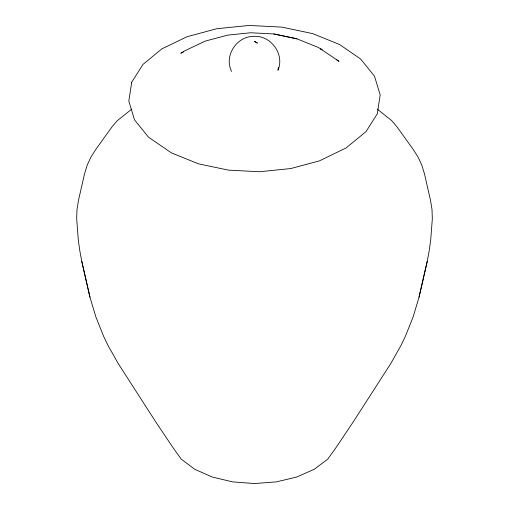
<?xml version="1.0" encoding="UTF-8"?>
<svg xmlns="http://www.w3.org/2000/svg" width="509" height="509" viewBox="0 0 509 509"><rect width="100%" height="100%" fill="white"/><g stroke="black" fill="none" stroke-linecap="round" stroke-linejoin="round"><path stroke-width="0.76" d="M278.398 67.385L277.959 70.267C284.862 54.355 271.023 35.286 253.87 36.343C236.723 36.101 223.712 55.888 231.576 71.413M131.786 109.091L117.433 120.518L112.165 126.633L95.749 149.519L90.901 157.122L87.141 165.285L84.513 173.913L78.52 200.209L76.993 209.428L76.681 218.857L78.303 240.083L79.805 250.714L81.758 261.289L89.978 297.256L95.947 317.126L103.626 336.322L108.105 345.636L118.311 363.693L155.767 421.916L172.799 447.354L181.249 459.131L194.692 469.247L212.208 477.009L232.607 481.883L254.5 483.55L276.393 481.883L296.792 477.009L314.308 469.247L327.751 459.131L336.201 447.354L353.233 421.916L390.689 363.693L400.895 345.636L405.374 336.322L413.054 317.126L419.022 297.256L427.242 261.289L429.195 250.714L430.697 240.083L432.319 218.857L432.007 209.428L430.48 200.209L424.487 173.913L421.859 165.285L418.099 157.122L413.251 149.519L396.835 126.633L391.567 120.518L377.214 109.091M419.022 297.256L427.242 261.289M183.654 51.861L180.79 53.241L184.665 50.887L205.178 41.114L227.841 35.089L250.702 32.773L273.823 33.95L297.021 38.849L318.609 47.579L338.937 61.315L336.786 59.833M297.021 38.849L273.823 33.95M320.74 49.176L322.165 49.755L320.441 48.565M81.758 261.289L89.978 297.256M131.71 82.229L128.815 101.113L134.491 119.793L148.342 136.985L149.551 137.901L171.45 152.885L198.472 163.828L228.56 170.159L259.596 171.743L290.824 168.543L319.493 160.844L346.114 147.934L366.035 131.608L377.29 113.8L380.185 94.909L374.509 76.235L360.658 59.044L339.573 44.512L312.685 33.619L281.84 27.117L249.124 25.45L216.777 28.727L187.007 36.724L161.83 48.896L142.965 64.42L131.71 82.229M257.369 43.068L254.5 41.439L257.369 43.068"/></g></svg>
